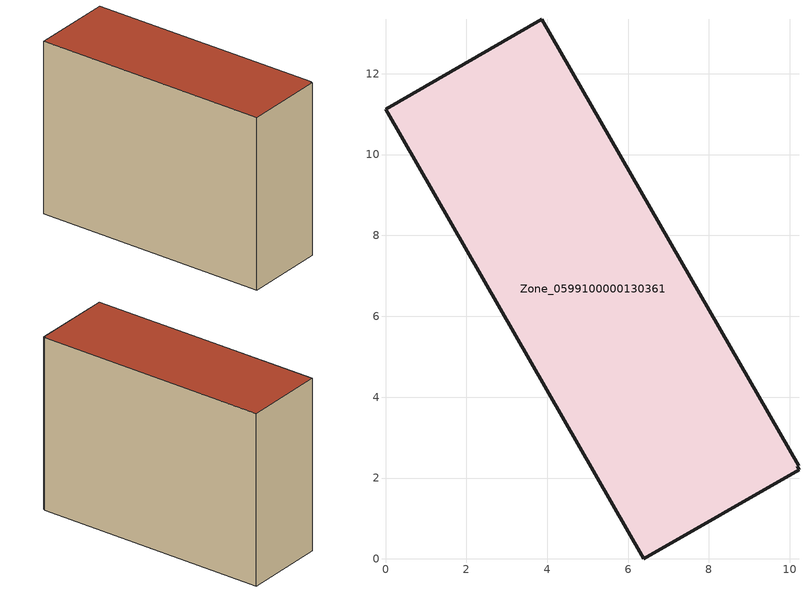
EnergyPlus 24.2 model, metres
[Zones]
Zone_0599100000130361
 floor ground (C_G): 10.23,2.31 10.18,2.29 10.23,2.21 6.38,0 0,11.12 3.86,13.35 z0
 wall outside (C_F): 10.23,2.31 3.86,13.35 0,11.12 6.38,0 10.23,2.21 10.18,2.29 10.23,2.31 z0:9.4
 roof outside (C_R): 10.18,2.29 10.23,2.31 3.86,13.35 0,11.12 6.38,0 10.23,2.21 z9.4
[BUILDING]
Pand.0599100000130361: North Axis=0; Terrain=City; Loads Convergence Tolerance Value=0.04; Temperature Convergence Tolerance Value=0.4; Solar Distribution=FullExterior; Maximum Number of Warmup Days=25; Minimum Number of Warmup Days=1
[Site:Location]
Rotterdam.The.Hague.AP_ZH_NLD Design_Conditions: Latitude=51.96; Longitude=4.45; Time Zone=1; Elevation=-4.5
[SITE:GROUNDTEMPERATURE:BUILDINGSURFACE]
18, 18, 18, 18, 18, 18, 18, 18, 18, 18, 18, 18
[MATERIAL] Thermal Absorptance=0.9; Solar Absorptance=0.7; Visible Absorptance=0.7
Name | Roughness | Thickness | Conductivity | Density | Specific Heat
G.TI.1946 | MediumSmooth | 0.15 | 1 | 540 | 1210
F.TI.1946 | Rough | 0.3 | 0.857143 | 1920 | 840
R.TI.1946 | MediumRough | 0.2 | 0.1 | 1500 | 1000
[CONSTRUCTION]
C_G: G.TI.1946
C_F: F.TI.1946
C_R: R.TI.1946
[ZONE]
Zone_0599100000130361: Type=1; Multiplier=1; Ceiling Height=Autocalculate; Volume=Autocalculate; Floor Area=autocalculate; Part of Total Floor Area=Yes
[ZONEINFILTRATION:DESIGNFLOWRATE]
Infil_Zone_0599100000130361: Zone or ZoneList or Space or SpaceList=Zone_0599100000130361; Schedule=AlwaysOn; Design Flow Rate Calculation Method=Flow/Area; Flow Rate per Floor Area=0.003; Constant Term Coefficient=1; Temperature Term Coefficient=0; Velocity Term Coefficient=0; Velocity Squared Term Coefficient=0
[HVACTEMPLATE:ZONE:IDEALLOADSAIRSYSTEM]
Zone_0599100000130361: Maximum Heating Supply Air Temperature=50; Minimum Cooling Supply Air Temperature=13; Maximum Heating Supply Air Humidity Ratio=0.0156; Minimum Cooling Supply Air Humidity Ratio=0.0077; Heating Limit=NoLimit; Cooling Limit=NoLimit; Dehumidification Control Type=ConstantSensibleHeatRatio; Cooling Sensible Heat Ratio=0.7; Dehumidification Setpoint=60; Humidification Control Type=None; Humidification Setpoint=30; Outdoor Air Method=None; Outdoor Air Flow Rate per Person=0.00944; Outdoor Air Flow Rate per Zone Floor Area=0; Outdoor Air Flow Rate per Zone=0; Demand Controlled Ventilation Type=None; Outdoor Air Economizer Type=NoEconomizer; Heat Recovery Type=None; Sensible Heat Recovery Effectiveness=0.7; Latent Heat Recovery Effectiveness=0.65
[ZONECONTROL:THERMOSTAT]
ThermostatControl_Zone_0599100000130361: Zone or ZoneList=Zone_0599100000130361; Control Type Schedule=DualSetpointControlType; Control 1=Thermostat_Zone_0599100000130361; Temperature Difference Between Cutout And Setpoint=0
[THERMOSTATSETPOINT:DUALSETPOINT]
Thermostat_Zone_0599100000130361: Heating Setpoint Temperature Schedule=HeatingSetpoint_Zone_0599100000130361; Cooling Setpoint Temperature Schedule=CoolingSetpoint_Zone_0599100000130361
[SCHEDULE:COMPACT]
HeatingSetpoint_Zone_0599100000130361: Through: 12/31, For: AllDays, Until: 24:00, 21
CoolingSetpoint_Zone_0599100000130361: Through: 12/31, For: AllDays, Until: 24:00, 24
DualSetpointControlType: Through: 12/31, For: AllDays, Until: 24:00, 4
AlwaysOn: Through: 12/31, For: AllDays, Until: 24:00, 1
